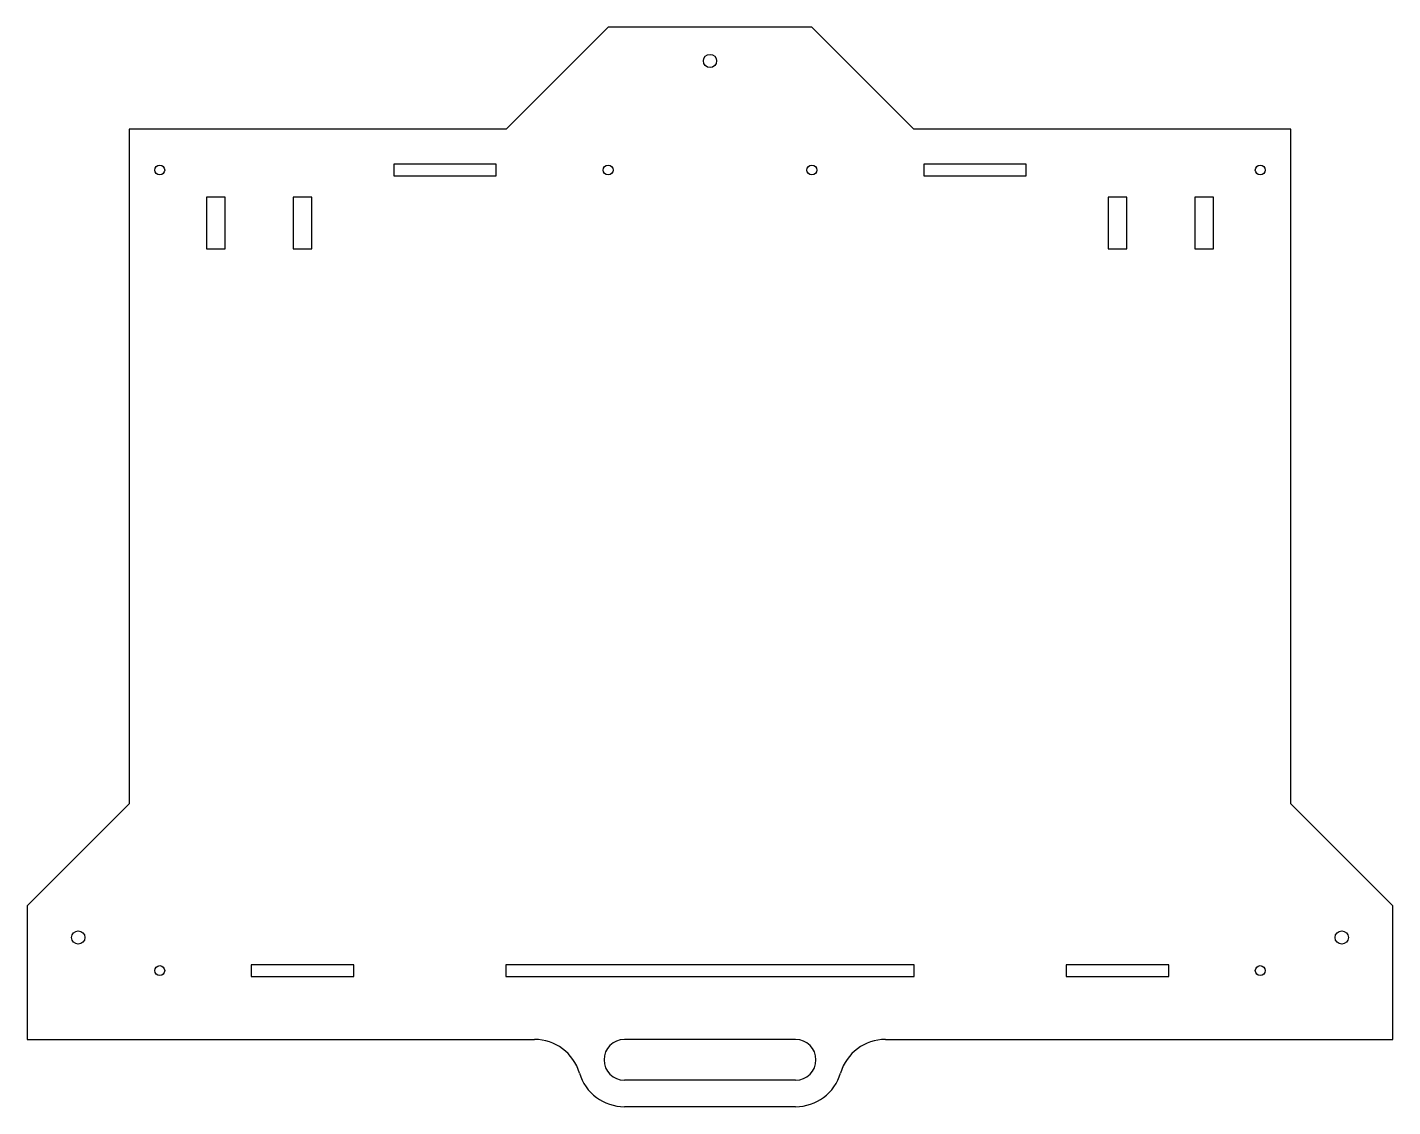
# Model space of a CAD drawing. Extents: x 0 to 670, y 0 to 530.
import ezdxf

# ---------------------------------------------------------------- set-up
doc = ezdxf.new("R2010")
doc.units = 0
doc.layers.add('Shape2DView', color=7, linetype='CONTINUOUS')

msp = doc.modelspace()

# ---------------------------------------------------------------- linework, layer by layer
at = {"layer": 'Shape2DView'}
for p, q in [((285, 529.5), (235, 479.5)), ((385, 529.5), (285, 529.5)), ((435, 479.5), (385, 529.5)), ((235, 479.5), (50, 479.5)), ((50, 479.5), (50, 148.5)), ((620, 479.5), (435, 479.5)), ((620, 148.5), (620, 479.5)), ((179.85, 462.35), (179.85, 456.65)), ((230.15, 462.35), (179.85, 462.35)), ((230.15, 456.65), (230.15, 462.35)), ((439.85, 462.35), (439.85, 456.65)), ((490.15, 462.35), (439.85, 462.35)), ((490.15, 456.65), (490.15, 462.35)), ((179.85, 456.65), (230.15, 456.65)), ((439.85, 456.65), (490.15, 456.65)), ((87.9, 446.15), (87.9, 420.85)), ((97.1, 446.15), (87.9, 446.15)), ((97.1, 420.85), (97.1, 446.15)), ((130.4, 446.15), (130.4, 420.85)), ((139.6, 446.15), (130.4, 446.15)), ((139.6, 420.85), (139.6, 446.15)), ((530.4, 446.15), (530.4, 420.85)), ((539.6, 446.15), (530.4, 446.15)), ((539.6, 420.85), (539.6, 446.15)), ((572.9, 446.15), (572.9, 420.85)), ((582.1, 446.15), (572.9, 446.15)), ((582.1, 420.85), (582.1, 446.15)), ((87.9, 420.85), (97.1, 420.85)), ((130.4, 420.85), (139.6, 420.85)), ((530.4, 420.85), (539.6, 420.85)), ((572.9, 420.85), (582.1, 420.85)), ((50, 148.5), (0, 98.5)), ((670, 98.5), (620, 148.5)), ((0, 98.5), (0, 33)), ((670, 33), (670, 98.5)), ((109.85, 69.6), (109.85, 63.9)), ((160.15, 69.6), (109.85, 69.6)), ((160.15, 63.9), (160.15, 69.6)), ((234.75, 69.6), (234.75, 63.9)), ((435.25, 69.6), (234.75, 69.6)), ((435.25, 63.9), (435.25, 69.6)), ((509.85, 69.6), (509.85, 63.9)), ((560.15, 69.6), (509.85, 69.6)), ((560.15, 63.9), (560.15, 69.6)), ((109.85, 63.9), (160.15, 63.9)), ((234.75, 63.9), (435.25, 63.9)), ((509.85, 63.9), (560.15, 63.9)), ((0, 33), (248.88, 33)), ((377, 33), (293, 33)), ((421.12, 33), (670, 33)), ((377, 13), (293, 13)), ((377, 0), (293, 0))]:
    msp.add_line(p, q, dxfattribs=at)
for centre, radius in [((335, 513), 3.24), ((65, 459.5), 2.43), ((285, 459.5), 2.43), ((385, 459.5), 2.43), ((605, 459.5), 2.43), ((25, 83), 3.24), ((645, 83), 3.24), ((65, 66.75), 2.43), ((605, 66.75), 2.43)]:
    msp.add_circle(centre, radius, dxfattribs=at)
for centre, radius, start, end in [((248.88, 10), 23, 16.416, 90), ((293, 23), 10, 90, -90), ((377, 23), 10, -90, 90), ((421.12, 10), 23, 90, 163.584), ((293, 23), 23, -163.584, -90), ((377, 23), 23, -90, -16.416)]:
    msp.add_arc(centre, radius, start, end, dxfattribs=at)

doc.saveas('drawing.dxf')
